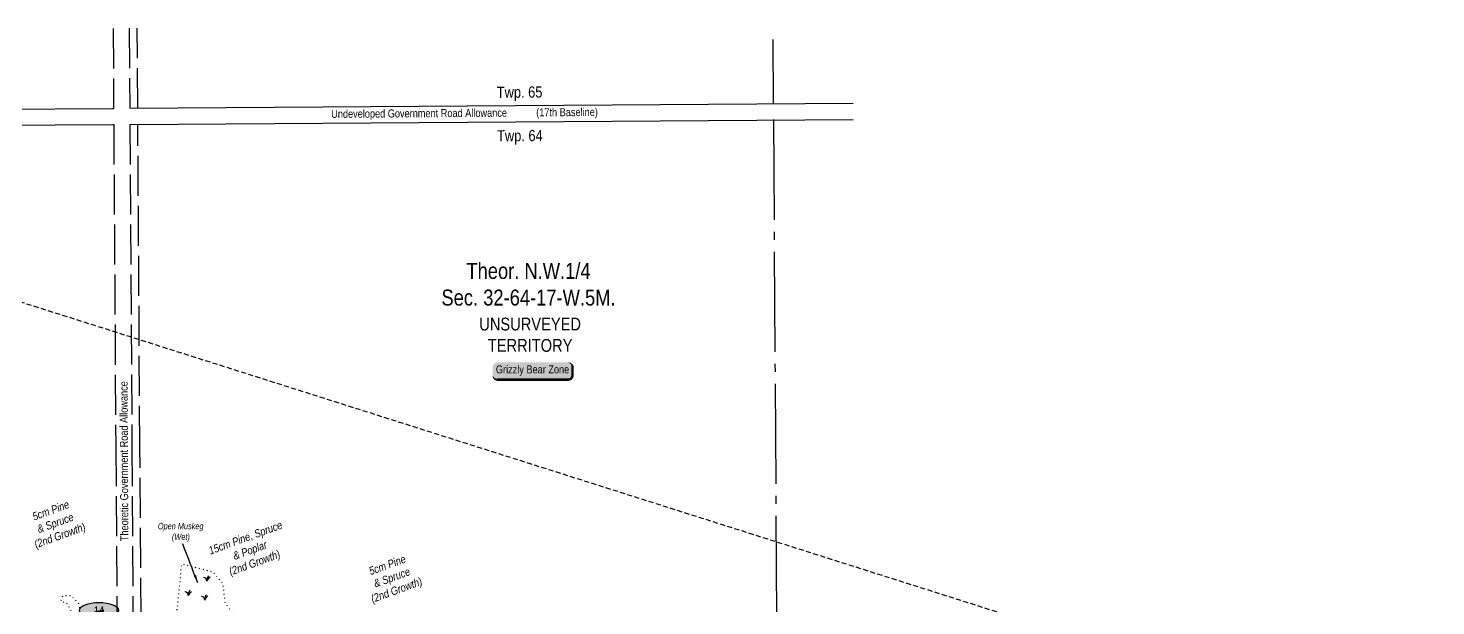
# Model space of a CAD drawing. Extents: x 527417 to 535105, y 6045789 to 6049248.
# Drawn here: x 529169 to 530929, y 6048526 to 6049248 of the extents above; entities that cross this region are included whole.
import ezdxf
from ezdxf.enums import TextEntityAlignment as Align

# ---------------------------------------------------------------- set-up
doc = ezdxf.new("R2010")
doc.units = 0
doc.header["$LTSCALE"] = 5
for name, pattern in [('foc-QUARTERLINE', [33, 25, -3, 2, -3]), ('foc-TIELINE', [1.875, 1.25, -0.625]), ('foc-TOPO', [1, 0.2, -0.8]), ('foc-UNSURVEYED', [12.5, 10, -2.5])]:
    doc.linetypes.add(name, pattern=pattern)
doc.layers.add('AS-GENERAL', color=48, linetype='Continuous', lineweight=18)
for name, color, linetype in [('AS-WILDLIFE-BLOCK', 131, 'Continuous'), ('C-SYMBOL', 7, 'Continuous'), ('D-TXT', 7, 'Continuous'), ('L-ROAD-T', 7, 'Continuous'), ('L-SEC', 7, 'Continuous'), ('L-SECQ', 8, 'foc-QUARTERLINE'), ('L-TIE', 7, 'foc-TIELINE'), ('L-UNS-T', 3, 'Continuous'), ('L-USEC', 7, 'foc-UNSURVEYED'), ('P-ELEVATION', 7, 'Continuous'), ('P-STATION', 7, 'Continuous'), ('T-BUSH-T', 110, 'Continuous'), ('T-GENERAL', 48, 'foc-TOPO')]:
    doc.layers.add(name, color=color, linetype=linetype)
doc.styles.add('175L', font='ARIALN.TTF', dxfattribs={"height": 20})
doc.styles.add('80', font='ARIALN.TTF', dxfattribs={"height": 10})
doc.styles.add('80CG', font='ARIALN.TTF', dxfattribs={"height": 10})
doc.styles.add('80L', font='ARIALN.TTF', dxfattribs={"height": 10})
doc.styles.add('80LS', font='ARIALNI.TTF', dxfattribs={"height": 10})
doc.dimstyles.new('Compass 5 000', dxfattribs={"dimscale": 5, "dimtxt": 9, "dimasz": 2, "dimexe": 0.2, "dimexo": 0.0625, "dimgap": 0.5, "dimtad": 0, "dimtih": 1, "dimtoh": 1, "dimzin": 0, "dimdsep": 46, "dimtxsty": '80CG', "dimcen": 0.1, "dimse1": 1, "dimse2": 1, "dimclrd": 256, "dimclrt": 256, "dimaunit": 1, "dimadec": 4, "dimazin": 0, "dimtfac": 0.06, "dimtofl": 0, "dimtmove": 0, "dimatfit": 1, "dimfxl": 0.2, "dimtolj": 1, "dimtzin": 0, "dimlwd": -1, "dimarcsym": 0})

# ---------------------------------------------------------------- blocks, each defined once
blk = doc.blocks.new('MUSK')
at = {"layer": 'T-GENERAL', "linetype": 'Continuous'}
for centre, radius, start, end in [((-0.86, 0.03), 0.856, 357.7915, 88.2897), ((1.86, 0.15), 1.86, 140.732, 184.6871), ((1.91, -0.8), 2.08, 122.4427, 157.2145)]:
    blk.add_arc(centre, radius, start, end, dxfattribs=at)
blk = doc.blocks.new('*U570')
h = blk.add_hatch(color=255)
edge = h.paths.add_edge_path()
edge.add_line((-44, -11.5), (44, -11.5))
edge.add_arc((44, -5.5), 6, 270, 360)
edge.add_line((50, -5.5), (50, 4))
edge.add_arc((44, 4), 6, 0, 90)
edge.add_line((44, 10), (-44, 10))
edge.add_arc((-44, 4), 6, 90, 180)
edge.add_line((-50, 4), (-50, -5.5))
edge.add_arc((-44, -5.5), 6, 180, 270)
at = {"color": 131, "flags": 128}
blk.add_lwpolyline([(-44, -11.5, 3, 3, 0), (44, -11.5, 3, 3, 0.414214), (50, -5.5, 3, 3, 0), (50, 4, 3, 0, 0.414214), (44, 10, 0, 0, 0), (-44, 10, 0, 0, 0.414214), (-50, 4, 0, 0, 0), (-50, -5.5, 0, 3, 0.414214)], format="xyseb", close=True, dxfattribs=at)
at = {"color": 131, "style": '80'}
blk.add_attdef('ENTER_TEXT_001', (-26.8, -4.9), '', height=10, dxfattribs=at)
blk = doc.blocks.new('*U689')
at = {"layer": 'P-ELEVATION'}
h = blk.add_hatch(color=111, dxfattribs=at)
h.dxf.hatch_style = 1
edge = h.paths.add_edge_path()
edge.add_ellipse((0, 0), major_axis=(-24.4, 0), ratio=0.410256, start_angle=0, end_angle=360)
at = {"layer": 'P-ELEVATION', "color": 7, "flags": 128}
blk.add_lwpolyline([(0, 0, 12.5, 0, 0), (8.9, -39.9, 0, 0, 0)], format="xyseb", dxfattribs=at)
at = {"layer": 'P-ELEVATION', "color": 7}
blk.add_ellipse((0, 0), major_axis=(-24.4, 0), ratio=0.410256, dxfattribs=at)
at = {"layer": 'P-ELEVATION', "style": '80'}
blk.add_attdef('ELEVATION', text='', height=10, dxfattribs=at).set_placement((0, 0), align=Align.MIDDLE_CENTER)

msp = doc.modelspace()

# ---------------------------------------------------------------- linework, layer by layer
at = {"layer": 'L-SEC'}
for p, q in [((528470.565, 6049141.824), (529274.809, 6049147.4)), ((529274.809, 6049147.4), (529276.035, 6049147.409)), ((529296.141, 6049147.547), (530200.465, 6049153.794)), ((529296.271, 6049127.441), (530200.604, 6049133.688)), ((528470.704, 6049121.718), (529274.948, 6049127.294)), ((529274.948, 6049127.294), (529276.165, 6049127.302))]:
    msp.add_line(p, q, dxfattribs=at)
at = {"layer": 'L-SECQ', "flags": 128}
for points in [[(530099.99, 6049233.35), (530100.522, 6049153.51)], [(530100.656, 6049133.404), (530105.811, 6048359.096)]]:
    msp.add_lwpolyline(points, dxfattribs=at)
at = {"layer": 'L-USEC'}
for p, q in [((529275.388, 6049247.355), (529276.035, 6049147.409)), ((529295.494, 6049247.494), (529296.141, 6049147.547)), ((529306.194, 6049147.617), (529305.547, 6049247.564)), ((529276.032, 6049147.812), (529276.032, 6049147.812)), ((529276.165, 6049127.302), (529278.767, 6048725.55)), ((529296.271, 6049127.441), (529298.873, 6048725.68)), ((529308.926, 6048725.759), (529306.324, 6049127.511)), ((529278.767, 6048725.55), (529281.37, 6048323.392)), ((529298.873, 6048725.68), (529301.477, 6048323.522)), ((529311.529, 6048323.601), (529308.926, 6048725.759))]:
    msp.add_line(p, q, dxfattribs=at)
at = {"layer": 'T-GENERAL', "flags": 128}
msp.add_lwpolyline([(529494.198, 6048485.693), (529510.353, 6048477.253), (529514.79, 6048467.568), (529510.325, 6048458.829), (529487.272, 6048462.983), (529462.087, 6048460.805), (529447.322, 6048451.668), (529435, 6048453.835), (529443.191, 6048461.77), (529436.812, 6048491.87), (529428.279, 6048496.569), (529412.323, 6048488.03), (529403.274, 6048475.231), (529400.314, 6048457.282), (529387.957, 6048446.813), (529383.516, 6048437.74), (529347.292, 6048448.37), (529334.719, 6048455.661), (529297.144, 6048462.431), (529283.611, 6048478.056), (529269.627, 6048487.488), (529257.759, 6048494.807), (529230.447, 6048505.084), (529223.632, 6048518.633), (529218.655, 6048528.423), (529210.097, 6048531.901), (529212.776, 6048539.286), (529222.878, 6048538.954), (529233.044, 6048528.108), (529233.579, 6048516.762), (529241.443, 6048513.205), (529258.935, 6048512.129), (529270.195, 6048502.182), (529310.966, 6048488.896), (529326.284, 6048494.039), (529354.927, 6048514.276), (529361.314, 6048578.577), (529400.464, 6048568.503), (529412.284, 6048553.647), (529415.28, 6048530.333), (529440.513, 6048494.024), (529462.951, 6048490.722), (529472.037, 6048485.834)], close=True, dxfattribs=at)

# ---------------------------------------------------------------- block references
at = {"layer": 'AS-WILDLIFE-BLOCK'}
ref = msp.add_blockref('*U570', (529799.767, 6048820.066), dxfattribs=dict(at, xscale=0.99948232, yscale=0.99948232, zscale=0.99948232))
ref.add_attrib('ENTER_TEXT_001', 'Grizzly Bear Zone', (529753.88, 6048816.449), dxfattribs={"layer": '0', "color": 131, "height": 9.99482, "style": '80'})
at = {"layer": 'P-STATION', "xscale": 0.99948232, "yscale": 0.99948232, "zscale": 0.99948232}
msp.add_blockref('*U689', (529257.694, 6048520.409), dxfattribs=at).add_auto_attribs({'ELEVATION': '14'})
at = {"layer": 'T-GENERAL', "xscale": 5.000000000000043, "yscale": 5.000000000000043, "zscale": 5.000000000000043}
for p in [(529392.556, 6048557.132), (529369.386, 6048539.012), (529389.915, 6048533.45)]:
    msp.add_blockref('MUSK', p, dxfattribs=at)

# ---------------------------------------------------------------- texts
at = {"layer": 'C-SYMBOL', "color": 3, "insert": (529794.625, 6048954.464), "char_height": 19.98964, "width": 379.27138, "attachment_point": 2, "style": '175L'}
msp.add_mtext('Theor. N.W.1/4\\PSec. 32-64-17-W.5M.', dxfattribs=at)
at = {"layer": 'D-TXT', "color": 3, "char_height": 14, "attachment_point": 1, "rotation": 0.395918, "style": '80L'}
for s, insert in [('Twp. 65', (529754.901, 6049174.534)), ('Twp. 64', (529755.277, 6049120.141))]:
    msp.add_mtext_dynamic_manual_height_columns(s, width=101.3954, gutter_width=47.5, heights=[0], dxfattribs=dict(at, insert=insert))
at = {"layer": 'L-ROAD-T', "style": '80L'}
for s, height, rotation, p in [('Undeveloped Government Road Allowance', 9.99999, 0.395918, (529657.87, 6049141.277)), ('(17th Baseline)', 9.99999, 0.395918, (529842.802, 6049142.684)), ('Theoretic Government Road Allowance', 9.99485, 90.267592, (529288.998, 6048706.82))]:
    msp.add_text(s, height=height, rotation=rotation, dxfattribs=at).set_placement(p, align=Align.MIDDLE_CENTER)
at = {"layer": 'L-UNS-T', "color": 3, "insert": (529796.625, 6048864.6), "char_height": 15.99171, "attachment_point": 5, "style": '80L'}
msp.add_mtext_dynamic_manual_height_columns('UNSURVEYED TERRITORY', width=126.41375, gutter_width=47.5, heights=[0], dxfattribs=at)
at = {"layer": 'T-BUSH-T', "char_height": 10, "width": 76.77792, "attachment_point": 2, "rotation": 20, "style": '80LS'}
for insert in [(529195.765, 6048650.069), (529616.449, 6048581.984)]:
    msp.add_mtext('{\\fArial Narrow|b0|i1|c0|p34;5cm Pine \\P& Spruce\\P(2nd Growth)}', dxfattribs=dict(at, insert=insert))

# ---------------------------------------------------------------- next in the draw order: texts
at = {"layer": 'AS-GENERAL', "insert": (529324.171, 6048629.723), "char_height": 8, "attachment_point": 1, "style": '80L', "bg_fill": 2}
msp.add_mtext_dynamic_manual_height_columns('\\pi7.2185;{\\fArial Narrow|b0|i1|c0|p34;Open Muskeg\\P\\pi24.774;(Wet)}', width=70.63888, gutter_width=50, heights=[0], dxfattribs=at)

# ---------------------------------------------------------------- next in the draw order: linework, layer by layer
at = {"layer": 'L-TIE'}
msp.add_line((534213.616, 6047302.586), (528573.063, 6049091.634), dxfattribs=at)

# ---------------------------------------------------------------- next in the draw order: texts
at = {"layer": 'T-BUSH-T', "insert": (529439.08, 6048615.968), "char_height": 9.9948, "width": 96.55727, "attachment_point": 2, "rotation": 20, "style": '80LS'}
msp.add_mtext('{\\fArial Narrow|b0|i1|c0|p34;15cm Pine, Spruce\\P& Poplar\\P(2nd Growth)}', dxfattribs=at)

# ---------------------------------------------------------------- next in the draw order: leaders
at = {"layer": 'AS-GENERAL', "path_type": 1}
msp.add_leader([(529381.213, 6048554.939), (529362.431, 6048603.508)], dimstyle='Compass 5 000', override={"dimgap": 0.5, "dimtad": 0}, dxfattribs=at)

doc.saveas('drawing.dxf')
